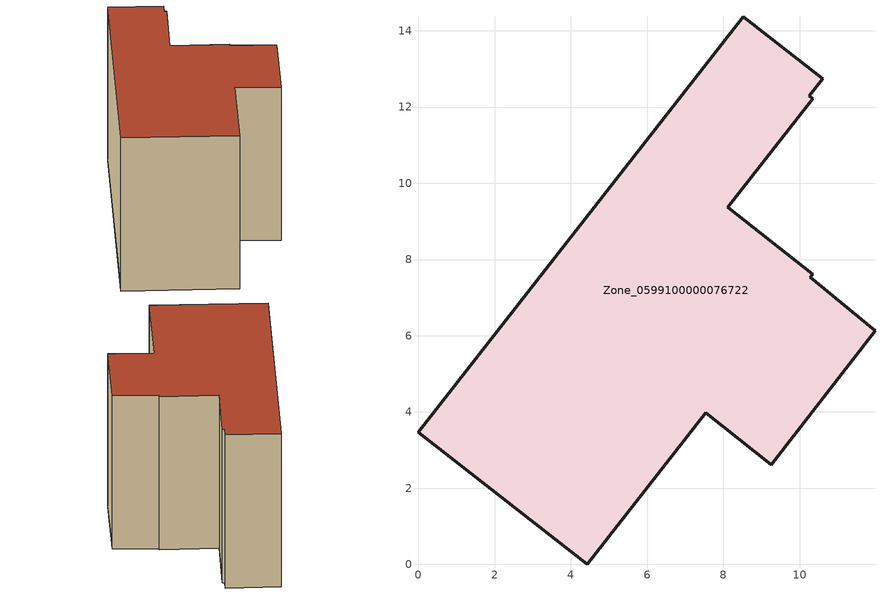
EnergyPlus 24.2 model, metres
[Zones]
Zone_0599100000076722
 floor ground (C_G): 10.28,7.53 11.98,6.13 9.26,2.61 7.53,3.97 4.43,0 0,3.46 8.52,14.37 10.61,12.74 10.26,12.3 10.34,12.22 8.11,9.37 10.35,7.62 z4.07
 wall outside (C_F): 8.52,14.37 0,3.46 4.43,0 7.53,3.97 9.26,2.61 11.98,6.13 10.28,7.53 10.35,7.62 8.11,9.37 10.34,12.22 10.26,12.3 10.61,12.74 8.52,14.37 z4.07:12.16
 roof outside (C_R): 10.28,7.53 10.35,7.62 8.11,9.37 10.34,12.22 10.26,12.3 10.61,12.74 8.52,14.37 0,3.46 4.43,0 7.53,3.97 9.26,2.61 11.98,6.13 z12.16
[BUILDING]
Pand.0599100000076722: North Axis=0; Terrain=City; Loads Convergence Tolerance Value=0.04; Temperature Convergence Tolerance Value=0.4; Solar Distribution=FullExterior; Maximum Number of Warmup Days=25; Minimum Number of Warmup Days=1
[Site:Location]
Rotterdam.The.Hague.AP_ZH_NLD Design_Conditions: Latitude=51.96; Longitude=4.45; Time Zone=1; Elevation=-4.5
[SITE:GROUNDTEMPERATURE:BUILDINGSURFACE]
18, 18, 18, 18, 18, 18, 18, 18, 18, 18, 18, 18
[MATERIAL] Thermal Absorptance=0.9; Solar Absorptance=0.7; Visible Absorptance=0.7
Name | Roughness | Thickness | Conductivity | Density | Specific Heat
G.TI.1975-1991 | MediumSmooth | 0.15 | 0.288461 | 540 | 1210
F.TI.1975-1991 | Rough | 0.3 | 0.230769 | 1920 | 840
R.TI.1975-1991 | MediumRough | 0.2 | 0.153846 | 1500 | 1000
[CONSTRUCTION]
C_G: G.TI.1975-1991
C_F: F.TI.1975-1991
C_R: R.TI.1975-1991
[ZONE]
Zone_0599100000076722: Type=1; Multiplier=1; Ceiling Height=Autocalculate; Volume=Autocalculate; Floor Area=autocalculate; Part of Total Floor Area=Yes
[ZONEINFILTRATION:DESIGNFLOWRATE]
Infil_Zone_0599100000076722: Zone or ZoneList or Space or SpaceList=Zone_0599100000076722; Schedule=AlwaysOn; Design Flow Rate Calculation Method=Flow/Area; Flow Rate per Floor Area=0.003; Constant Term Coefficient=1; Temperature Term Coefficient=0; Velocity Term Coefficient=0; Velocity Squared Term Coefficient=0
[HVACTEMPLATE:ZONE:IDEALLOADSAIRSYSTEM]
Zone_0599100000076722: Maximum Heating Supply Air Temperature=50; Minimum Cooling Supply Air Temperature=13; Maximum Heating Supply Air Humidity Ratio=0.0156; Minimum Cooling Supply Air Humidity Ratio=0.0077; Heating Limit=NoLimit; Cooling Limit=NoLimit; Dehumidification Control Type=ConstantSensibleHeatRatio; Cooling Sensible Heat Ratio=0.7; Dehumidification Setpoint=60; Humidification Control Type=None; Humidification Setpoint=30; Outdoor Air Method=None; Outdoor Air Flow Rate per Person=0.00944; Outdoor Air Flow Rate per Zone Floor Area=0; Outdoor Air Flow Rate per Zone=0; Demand Controlled Ventilation Type=None; Outdoor Air Economizer Type=NoEconomizer; Heat Recovery Type=None; Sensible Heat Recovery Effectiveness=0.7; Latent Heat Recovery Effectiveness=0.65
[ZONECONTROL:THERMOSTAT]
ThermostatControl_Zone_0599100000076722: Zone or ZoneList=Zone_0599100000076722; Control Type Schedule=DualSetpointControlType; Control 1=Thermostat_Zone_0599100000076722; Temperature Difference Between Cutout And Setpoint=0
[THERMOSTATSETPOINT:DUALSETPOINT]
Thermostat_Zone_0599100000076722: Heating Setpoint Temperature Schedule=HeatingSetpoint_Zone_0599100000076722; Cooling Setpoint Temperature Schedule=CoolingSetpoint_Zone_0599100000076722
[SCHEDULE:COMPACT]
HeatingSetpoint_Zone_0599100000076722: Through: 12/31, For: AllDays, Until: 24:00, 21
CoolingSetpoint_Zone_0599100000076722: Through: 12/31, For: AllDays, Until: 24:00, 24
DualSetpointControlType: Through: 12/31, For: AllDays, Until: 24:00, 4
AlwaysOn: Through: 12/31, For: AllDays, Until: 24:00, 1
